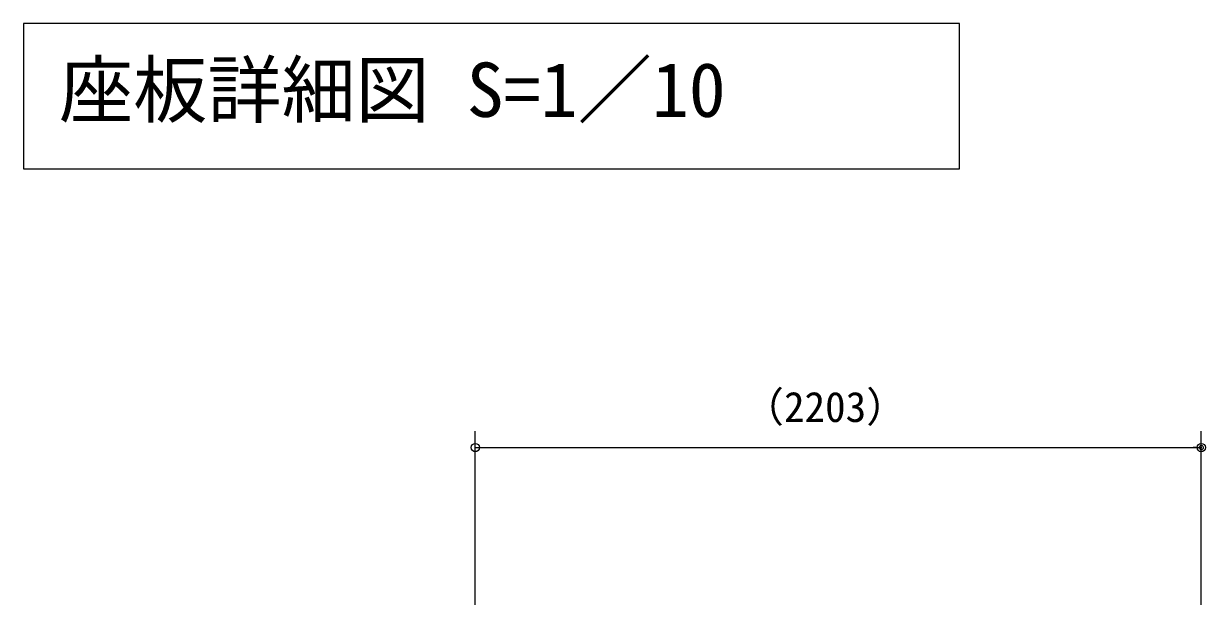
# Model space of a CAD drawing. Units: millimetres, scale not verified, with parts at other scales. Extents: x 0 to 420, y 0 to 297.
# Drawn here: x 137.8 to 209.6, y 125.3 to 160.1 of the extents above; entities that cross this region are included whole.
import ezdxf
from ezdxf.enums import TextEntityAlignment as Align

# ---------------------------------------------------------------- set-up
doc = ezdxf.new("R2010")
doc.units = ezdxf.units.MM
doc.header["$LTSCALE"] = 0.5
doc.header["$PDMODE"] = 32
doc.header["$PDSIZE"] = 0.25
doc.layers.add('LY_5', color=2, linetype='Continuous', lineweight=18)
doc.layers.add('LY_6', color=7, linetype='Continuous', lineweight=0)
doc.styles.add('ＭＳ ゴシック', font='')
doc.styles.get('ＭＳ ゴシック').set_extended_font_data('MS Gothic')

# ---------------------------------------------------------------- blocks, each defined once
blk = doc.blocks.new('-022-_DOTBLANK')
at = {"color": 7, "linetype": 'Continuous', "lineweight": 0}
blk.add_line((-0.5, 0), (-1, 0), dxfattribs=at)
blk.add_circle((0, 0), 0.5, dxfattribs=at)

msp = doc.modelspace()

# ---------------------------------------------------------------- linework, layer by layer
at = {"layer": 'LY_5', "color": 7}
for p, q in [((194.6417, 160.0753), (137.8417, 160.0753)), ((137.8417, 160.0753), (137.8417, 151.2753)), ((194.6417, 151.2753), (194.6417, 160.0753)), ((137.8417, 151.2753), (194.6417, 151.2753))]:
    msp.add_line(p, q, dxfattribs=at)
at = {"layer": 'LY_6'}
for p, q in [((165.2561, 74.9811), (165.2561, 135.3571)), ((209.3205, 74.9811), (209.3205, 135.3571)), ((165.2561, 134.3571), (209.3205, 134.3571))]:
    msp.add_line(p, q, dxfattribs=at)
msp.add_point((209.3205, 134.3571), dxfattribs=at)

# ---------------------------------------------------------------- block references
at = {"layer": 'LY_6', "xscale": 0.5, "yscale": 0.5, "rotation": 180}
msp.add_blockref('-022-_DOTBLANK', (165.2561, 134.3571), dxfattribs=at)
at = {"layer": 'LY_6', "xscale": 0.5, "yscale": 0.5}
msp.add_blockref('-022-_DOTBLANK', (209.3205, 134.3571), dxfattribs=at)

# ---------------------------------------------------------------- texts
at = {"layer": 'LY_5', "color": 7, "style": 'ＭＳ ゴシック'}
msp.add_text('座板詳細図 S=1／10', height=3.299, dxfattribs=at).set_placement((139.9938, 153.4253), align=Align.BOTTOM_LEFT)
at = {"layer": 'LY_6', "style": 'ＭＳ ゴシック'}
msp.add_text('（2203）', height=1.833, dxfattribs=at).set_placement((181.4939, 135.3571), align=Align.BOTTOM_LEFT)

doc.saveas('drawing.dxf')
